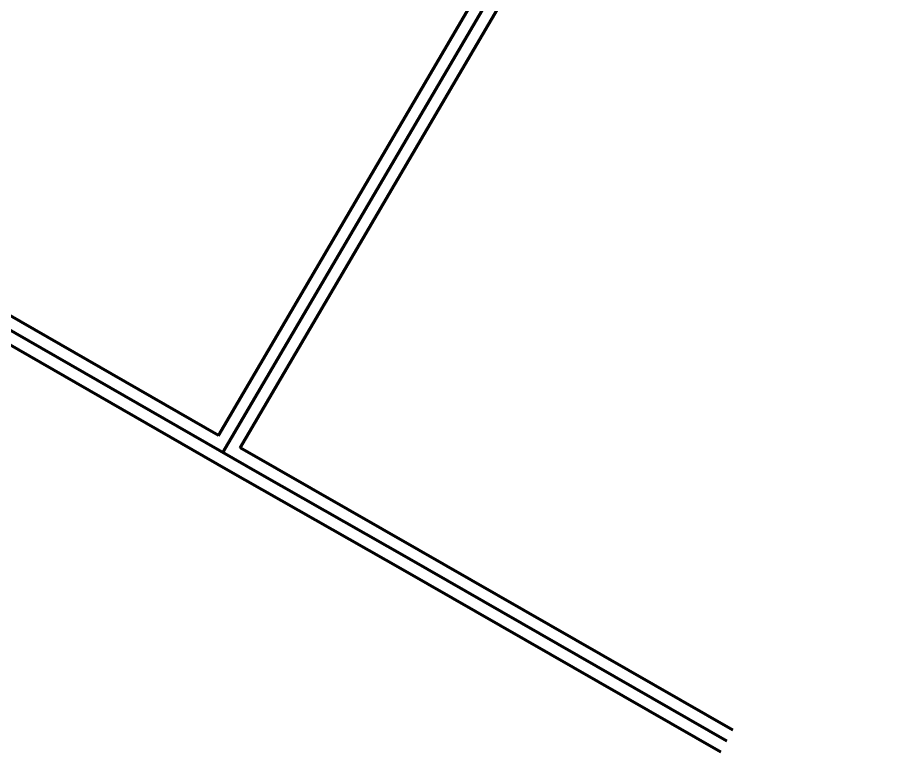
# Model space of a CAD drawing. Header units: metres. Extents: x 729358 to 733474, y 1423022 to 1426173.
# Drawn here: x 731311 to 732680, y 1423022 to 1424187 of the extents above; entities that cross this region are included whole.
import ezdxf

# ---------------------------------------------------------------- set-up
doc = ezdxf.new("R2010")
doc.units = ezdxf.units.M
doc.layers.add('ROADS_MAIN', color=7, linetype='Continuous')

msp = doc.modelspace()

# ---------------------------------------------------------------- linework, layer by layer
at = {"layer": 'ROADS_MAIN', "lineweight": 80, "true_color": 0x999999}
for points in [[(731630.2, 1423524), (732400.5, 1424837.8), (732440.8, 1424908.8), (732460, 1424939.9), (732645.4, 1425256.3)], [(731664.9, 1423504.1), (732435.2, 1424817.8), (732475.2, 1424888.4), (732494.3, 1424919.3), (732680, 1425236.3)], [(731637.5, 1423496.9), (732345.3, 1424704)], [(731630.2, 1423524), (731274, 1423728.6)], [(731264.7, 1423710.9), (731696.1, 1423463.3)], [(731256.3, 1423692.7), (731645.8, 1423469), (731923, 1423311.1), (732427.5, 1423022.1)], [(732447, 1423056.1), (731948.2, 1423341.9), (731664.9, 1423504.1)], [(731696.1, 1423463.3), (731932.9, 1423328.5)], [(731932.9, 1423328.5), (732437.4, 1423039.4)]]:
    msp.add_lwpolyline(points, dxfattribs=at)

doc.saveas('drawing.dxf')
